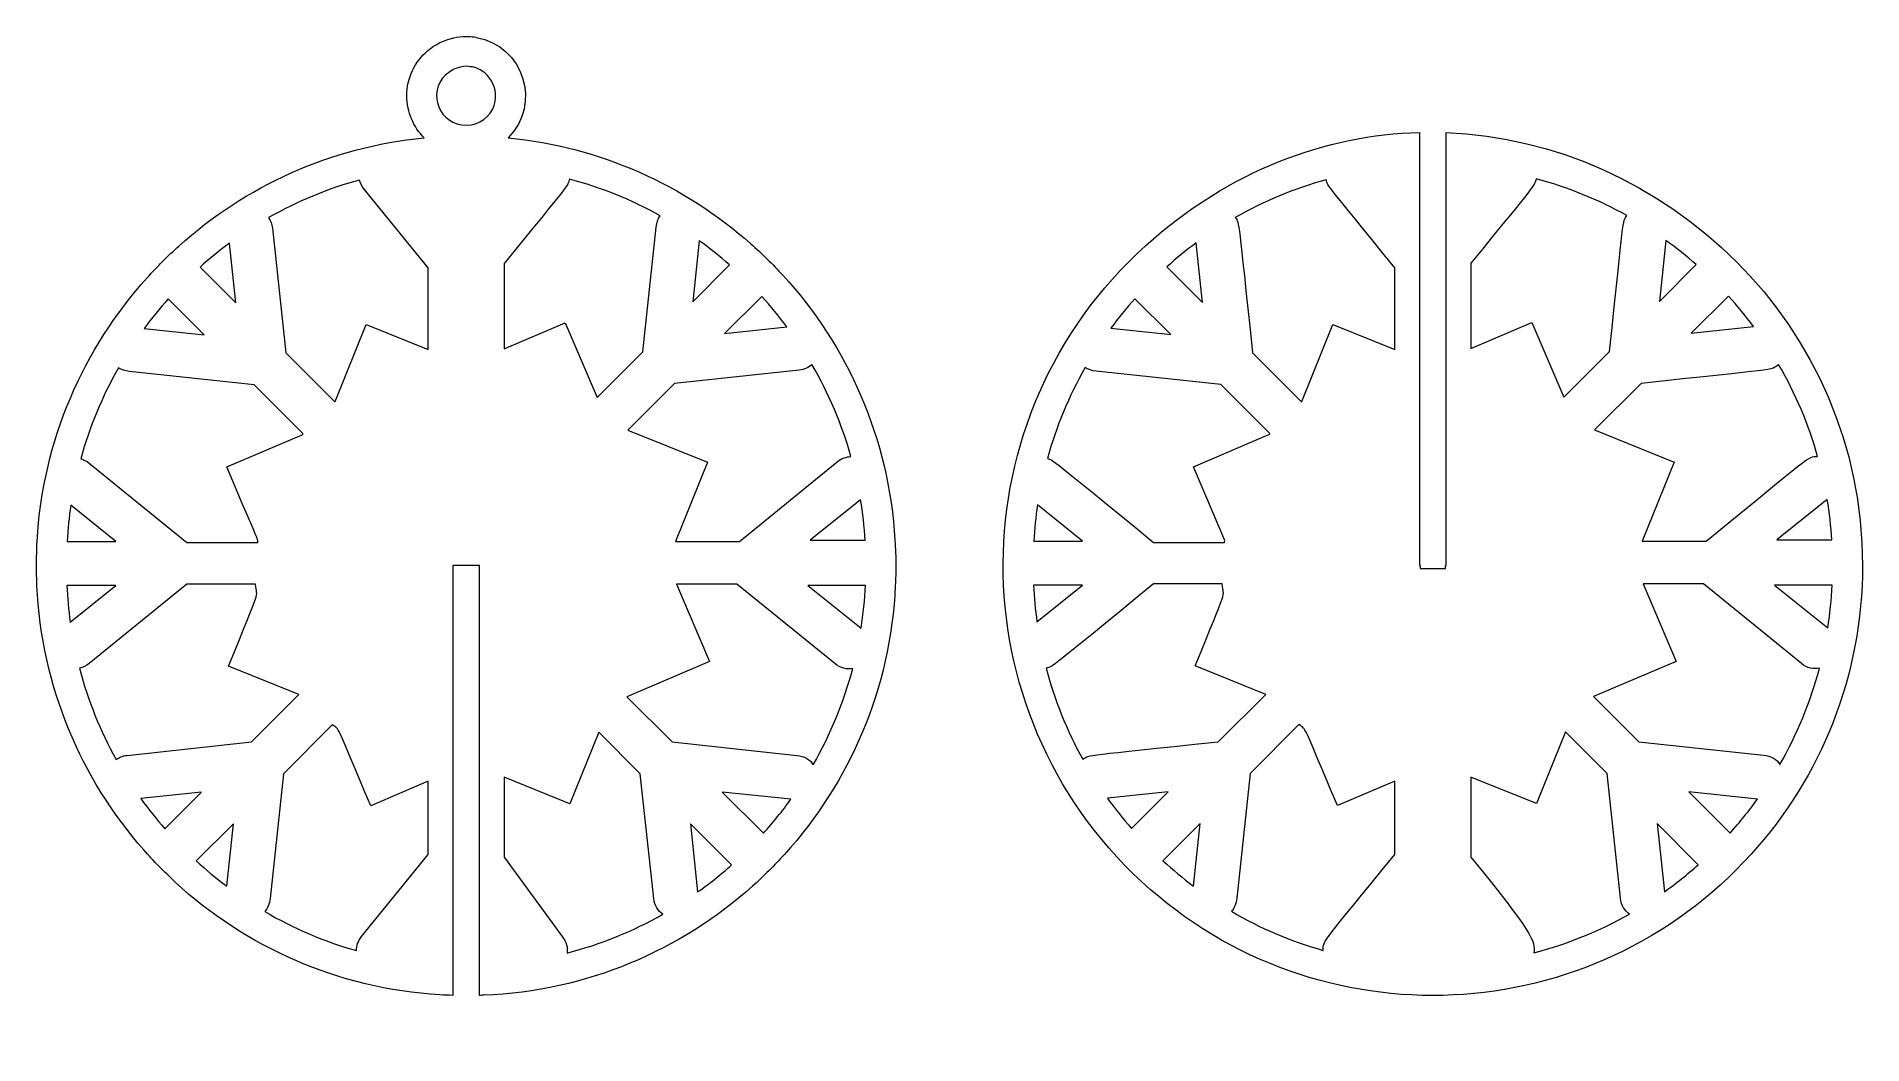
# Model space of a CAD drawing. Header units: inches. Extents: x 669 to 885, y -241 to -122.
import ezdxf

# ---------------------------------------------------------------- set-up
doc = ezdxf.new("R2010")
doc.units = ezdxf.units.IN
doc.header["$MEASUREMENT"] = 0
doc.layers.add('_U+0421_U+043B_U+043E_U+0439 1', color=7, linetype='Continuous')

msp = doc.modelspace()

# ---------------------------------------------------------------- linework, layer by layer
at = {"layer": '_U+0421_U+043B_U+043E_U+0439 1', "color": 1, "lineweight": 5, "true_color": 0xff0000}
for points, knots in [([(770.37, -181.86), (769.67, -169.81), (764.77, -158.9), (757.11, -150.55), (755.91, -149.24), (754.64, -148), (753.32, -146.83), (745.52, -139.92), (735.58, -135.38), (724.62, -134.32), (728.63, -130.3), (726.46, -123.43), (720.86, -122.45), (720.86, -122.44), (720.86, -122.43), (720.85, -122.41), (720.54, -122.37), (720.23, -122.35), (719.91, -122.35), (719.89, -122.35), (719.87, -122.35), (719.85, -122.35), (719.84, -122.35), (719.83, -122.36), (719.82, -122.36), (719.81, -122.36), (719.81, -122.35), (719.8, -122.35), (719.75, -122.35), (719.71, -122.35), (719.67, -122.35), (719.17, -122.35), (718.69, -122.4), (718.22, -122.5), (717.07, -122.74), (716.01, -123.27), (715.13, -124.01), (713.61, -125.29), (712.65, -127.22), (712.65, -129.36), (712.65, -131.3), (713.44, -133.05), (714.7, -134.32), (703.6, -135.39), (693.55, -140.04), (685.7, -147.1), (684.39, -148.28), (683.13, -149.54), (681.95, -150.85), (674.41, -159.2), (669.61, -170.05), (668.94, -182), (668.89, -182.95), (668.87, -183.91), (668.87, -184.88), (668.87, -185.65), (668.88, -186.43), (668.92, -187.2), (669.45, -199.16), (674.13, -210.04), (681.55, -218.45), (682.72, -219.79), (683.96, -221.05), (685.26, -222.26), (693.6, -229.94), (704.51, -234.86), (716.56, -235.58), (717.06, -235.61), (717.57, -235.64), (718.08, -235.65), (718.08, -235.65), (718.08, -184.86), (718.08, -184.86), (718.08, -184.86), (721.25, -184.86), (721.25, -184.86), (721.25, -184.86), (721.25, -235.65), (721.25, -235.65), (721.42, -235.64), (721.59, -235.64), (721.76, -235.63), (733.95, -235.14), (745.03, -230.35), (753.54, -222.74), (754.86, -221.55), (756.12, -220.3), (757.3, -218.99), (765, -210.51), (769.87, -199.41), (770.41, -187.2), (770.45, -186.43), (770.47, -185.65), (770.47, -184.88), (770.47, -183.86), (770.43, -182.86), (770.37, -181.86)], [0, 0, 0, 0, 1, 1, 1, 2, 2, 2, 3, 3, 3, 4, 4, 4, 5, 5, 5, 6, 6, 6, 7, 7, 7, 8, 8, 8, 9, 9, 9, 10, 10, 10, 11, 11, 11, 12, 12, 12, 13, 13, 13, 14, 14, 14, 15, 15, 15, 16, 16, 16, 17, 17, 17, 18, 18, 18, 19, 19, 19, 20, 20, 20, 21, 21, 21, 22, 22, 22, 23, 23, 23, 24, 24, 24, 25, 25, 25, 26, 26, 26, 27, 27, 27, 28, 28, 28, 29, 29, 29, 30, 30, 30, 31, 31, 31, 32, 32, 32, 32]), ([(722.97, -130.48), (722.52, -131.81), (721.25, -132.84), (719.67, -132.84), (716.53, -132.84), (714.97, -129.01), (717.27, -126.83), (717.29, -126.81), (717.32, -126.8), (717.33, -126.78), (717.33, -126.78), (717.32, -126.83), (717.32, -126.83), (718.35, -125.84), (719.77, -125.79), (720.12, -125.91), (721.63, -125.91), (723.82, -127.96), (722.97, -130.48)], [0, 0, 0, 0, 1, 1, 1, 2, 2, 2, 3, 3, 3, 4, 4, 4, 5, 5, 5, 6, 6, 6, 6]), ([(835.55, -133.7), (835.55, -133.7), (835.55, -184.86), (835.55, -184.86), (835.55, -184.86), (835.47, -184.86), (835.47, -184.86), (835.47, -184.86), (835.47, -185.2), (835.47, -185.2), (835.47, -185.2), (832.47, -185.2), (832.47, -185.2), (832.47, -185.2), (832.47, -184.86), (832.47, -184.86), (832.47, -184.86), (832.38, -184.86), (832.38, -184.86), (832.38, -184.86), (832.38, -133.68), (832.38, -133.68), (821.33, -133.97), (809.99, -138.09), (800, -147.07), (777.65, -167.27), (777.61, -201.94), (799.56, -222.23), (820.42, -241.45), (852.83, -239.75), (871.6, -218.96), (879.89, -209.83), (884.77, -197.83), (884.77, -184.85), (884.77, -156.25), (861.36, -134.7), (835.55, -133.7)], [0, 0, 0, 0, 1, 1, 1, 2, 2, 2, 3, 3, 3, 4, 4, 4, 5, 5, 5, 6, 6, 6, 7, 7, 7, 8, 8, 8, 9, 9, 9, 10, 10, 10, 11, 11, 11, 12, 12, 12, 12]), ([(715.17, -159.34), (715.17, -159.34), (707.84, -156.39), (707.84, -156.39), (707.84, -156.39), (704.17, -165.49), (704.17, -165.49), (704.16, -165.5), (704.14, -165.51), (704.13, -165.53), (704.13, -165.53), (698.35, -159.74), (698.35, -159.74), (698.35, -159.74), (696.76, -145), (696.76, -145), (696.7, -144.5), (696.54, -144.09), (696.31, -143.75), (699.7, -141.83), (703.29, -140.33), (707.05, -139.3), (707.14, -139.66), (707.32, -140.02), (707.6, -140.38), (707.6, -140.38), (715.17, -149.69), (715.17, -149.69), (715.17, -149.69), (715.17, -159.34), (715.17, -159.34)], [0, 0, 0, 0, 1, 1, 1, 2, 2, 2, 3, 3, 3, 4, 4, 4, 5, 5, 5, 6, 6, 6, 7, 7, 7, 8, 8, 8, 9, 9, 9, 10, 10, 10, 10]), ([(724.16, -149.16), (731.98, -139.57), (731.71, -140.01), (731.87, -139.19), (735.61, -140.18), (739.21, -141.63), (742.6, -143.52), (742.35, -143.87), (742.18, -144.32), (742.14, -144.86), (742.14, -144.86), (740.55, -159.6), (740.55, -159.6), (740.55, -159.6), (735.15, -165), (735.15, -165), (735.15, -165), (731.39, -156.17), (731.39, -156.17), (731.39, -156.17), (724.16, -159.24), (724.16, -159.24), (724.16, -159.24), (724.16, -149.16), (724.16, -149.16)], [0, 0, 0, 0, 1, 1, 1, 2, 2, 2, 3, 3, 3, 4, 4, 4, 5, 5, 5, 6, 6, 6, 7, 7, 7, 8, 8, 8, 8]), ([(829.47, -159.32), (829.47, -159.32), (822.14, -156.37), (822.14, -156.37), (822.14, -156.37), (818.47, -165.47), (818.47, -165.47), (818.46, -165.48), (818.44, -165.49), (818.43, -165.5), (818.43, -165.5), (812.65, -159.72), (812.65, -159.72), (810.93, -143.76), (811.13, -144.51), (810.61, -143.73), (814, -141.8), (817.59, -140.3), (821.35, -139.27), (821.56, -140.09), (821.28, -139.59), (829.47, -149.66), (829.47, -149.66), (829.47, -159.32), (829.47, -159.32)], [0, 0, 0, 0, 1, 1, 1, 2, 2, 2, 3, 3, 3, 4, 4, 4, 5, 5, 5, 6, 6, 6, 7, 7, 7, 8, 8, 8, 8]), ([(838.46, -149.14), (846.28, -139.55), (846.01, -139.98), (846.17, -139.16), (849.91, -140.16), (853.51, -141.61), (856.9, -143.5), (856.38, -144.22), (856.58, -143.48), (854.85, -159.57), (854.85, -159.57), (849.45, -164.98), (849.45, -164.98), (849.45, -164.98), (845.69, -156.14), (845.69, -156.14), (845.69, -156.14), (838.46, -159.21), (838.46, -159.21), (838.46, -159.21), (838.46, -149.14), (838.46, -149.14)], [0, 0, 0, 0, 1, 1, 1, 2, 2, 2, 3, 3, 3, 4, 4, 4, 5, 5, 5, 6, 6, 6, 7, 7, 7, 7]), ([(691.68, -146.76), (691.68, -146.76), (692.43, -153.82), (692.43, -153.82), (692.43, -153.82), (688.21, -149.6), (688.21, -149.6), (689.32, -148.59), (690.48, -147.65), (691.68, -146.76)], [0, 0, 0, 0, 1, 1, 1, 2, 2, 2, 3, 3, 3, 3]), ([(747.23, -146.47), (748.47, -147.35), (749.66, -148.31), (750.82, -149.33), (750.82, -149.33), (746.47, -153.68), (746.47, -153.68), (746.47, -153.68), (747.23, -146.47), (747.23, -146.47)], [0, 0, 0, 0, 1, 1, 1, 2, 2, 2, 3, 3, 3, 3]), ([(805.98, -146.74), (805.98, -146.74), (806.73, -153.79), (806.73, -153.79), (806.73, -153.79), (802.51, -149.57), (802.51, -149.57), (803.62, -148.57), (804.78, -147.62), (805.98, -146.74)], [0, 0, 0, 0, 1, 1, 1, 2, 2, 2, 3, 3, 3, 3]), ([(861.53, -146.45), (862.77, -147.33), (863.96, -148.28), (865.12, -149.3), (865.12, -149.3), (860.77, -153.65), (860.77, -153.65), (860.77, -153.65), (861.53, -146.45), (861.53, -146.45)], [0, 0, 0, 0, 1, 1, 1, 2, 2, 2, 3, 3, 3, 3]), ([(754.62, -153.05), (755.67, -154.21), (756.67, -155.41), (757.6, -156.66), (757.6, -156.66), (750.23, -157.43), (750.23, -157.43), (750.23, -157.43), (754.62, -153.05), (754.62, -153.05)], [0, 0, 0, 0, 1, 1, 1, 2, 2, 2, 3, 3, 3, 3]), ([(871.9, -156.63), (871.9, -156.63), (864.53, -157.41), (864.53, -157.41), (864.53, -157.41), (868.92, -153.02), (868.92, -153.02), (869.97, -154.18), (870.97, -155.39), (871.9, -156.63)], [0, 0, 0, 0, 1, 1, 1, 2, 2, 2, 3, 3, 3, 3]), ([(684.44, -153.35), (684.44, -153.35), (688.67, -157.58), (688.67, -157.58), (688.67, -157.58), (681.6, -156.83), (681.6, -156.83), (682.48, -155.63), (683.43, -154.47), (684.44, -153.35)], [0, 0, 0, 0, 1, 1, 1, 2, 2, 2, 3, 3, 3, 3]), ([(798.74, -153.33), (798.74, -153.33), (802.97, -157.55), (802.97, -157.55), (802.97, -157.55), (795.9, -156.81), (795.9, -156.81), (796.78, -155.61), (797.73, -154.45), (798.74, -153.33)], [0, 0, 0, 0, 1, 1, 1, 2, 2, 2, 3, 3, 3, 3]), ([(678.56, -161.48), (678.9, -161.72), (679.33, -161.87), (679.86, -161.91), (679.86, -161.91), (694.59, -163.5), (694.59, -163.5), (694.59, -163.5), (700.38, -169.28), (700.38, -169.28), (700.35, -169.32), (700.32, -169.36), (700.29, -169.4), (700.29, -169.4), (691.35, -173.2), (691.35, -173.2), (695.41, -182.75), (695.07, -181.79), (695.03, -182.14), (695.03, -182.14), (686.65, -182.14), (686.65, -182.14), (686.65, -182.14), (675.09, -172.75), (675.09, -172.75), (674.76, -172.49), (674.43, -172.32), (674.09, -172.23), (675.13, -168.47), (676.63, -164.87), (678.56, -161.48)], [0, 0, 0, 0, 1, 1, 1, 2, 2, 2, 3, 3, 3, 4, 4, 4, 5, 5, 5, 6, 6, 6, 7, 7, 7, 8, 8, 8, 9, 9, 9, 10, 10, 10, 10]), ([(759.04, -161.77), (759.68, -161.69), (760.18, -161.45), (760.55, -161.11), (762.55, -164.53), (764.09, -168.18), (765.16, -171.98), (764.63, -171.99), (764.06, -172.18), (763.53, -172.61), (763.53, -172.61), (751.97, -182), (751.97, -182), (751.97, -182), (744.43, -182), (744.43, -182), (744.43, -182), (748.2, -172.66), (748.2, -172.66), (748.2, -172.66), (738.79, -168.87), (738.79, -168.87), (738.79, -168.87), (744.31, -163.36), (744.31, -163.36), (744.31, -163.36), (759.04, -161.77), (759.04, -161.77)], [0, 0, 0, 0, 1, 1, 1, 2, 2, 2, 3, 3, 3, 4, 4, 4, 5, 5, 5, 6, 6, 6, 7, 7, 7, 8, 8, 8, 9, 9, 9, 9]), ([(792.86, -161.46), (793.2, -161.69), (793.63, -161.85), (794.16, -161.89), (794.16, -161.89), (808.89, -163.48), (808.89, -163.48), (808.89, -163.48), (814.68, -169.26), (814.68, -169.26), (814.65, -169.3), (814.62, -169.34), (814.59, -169.37), (814.59, -169.37), (805.65, -173.18), (805.65, -173.18), (805.65, -173.18), (809.36, -181.89), (809.36, -181.89), (809.35, -181.96), (809.33, -182.04), (809.33, -182.12), (809.33, -182.12), (800.95, -182.12), (800.95, -182.12), (788.47, -171.98), (789.15, -172.42), (788.39, -172.2), (789.43, -168.45), (790.93, -164.84), (792.86, -161.46)], [0, 0, 0, 0, 1, 1, 1, 2, 2, 2, 3, 3, 3, 4, 4, 4, 5, 5, 5, 6, 6, 6, 7, 7, 7, 8, 8, 8, 9, 9, 9, 10, 10, 10, 10]), ([(874.85, -161.09), (876.85, -164.51), (878.39, -168.15), (879.46, -171.96), (878.24, -171.98), (878.76, -171.83), (866.27, -181.97), (866.27, -181.97), (858.73, -181.97), (858.73, -181.97), (858.73, -181.97), (862.5, -172.63), (862.5, -172.63), (862.5, -172.63), (853.09, -168.84), (853.09, -168.84), (853.09, -168.84), (858.61, -163.33), (858.61, -163.33), (874.62, -161.6), (874.01, -161.85), (874.85, -161.09)], [0, 0, 0, 0, 1, 1, 1, 2, 2, 2, 3, 3, 3, 4, 4, 4, 5, 5, 5, 6, 6, 6, 7, 7, 7, 7]), ([(672.93, -177.73), (672.93, -177.73), (678.26, -182), (678.26, -182), (678.26, -182), (672.48, -182), (672.48, -182), (672.56, -180.56), (672.71, -179.14), (672.93, -177.73)], [0, 0, 0, 0, 1, 1, 1, 2, 2, 2, 3, 3, 3, 3]), ([(766.84, -181.86), (766.84, -181.86), (760.35, -181.86), (760.35, -181.86), (760.35, -181.86), (766.3, -177.09), (766.3, -177.09), (766.56, -178.66), (766.74, -180.25), (766.84, -181.86)], [0, 0, 0, 0, 1, 1, 1, 2, 2, 2, 3, 3, 3, 3]), ([(787.23, -177.7), (787.23, -177.7), (792.56, -181.97), (792.56, -181.97), (792.56, -181.97), (786.78, -181.97), (786.78, -181.97), (786.86, -180.54), (787.01, -179.11), (787.23, -177.7)], [0, 0, 0, 0, 1, 1, 1, 2, 2, 2, 3, 3, 3, 3]), ([(881.14, -181.83), (881.14, -181.83), (874.65, -181.83), (874.65, -181.83), (874.65, -181.83), (880.6, -177.07), (880.6, -177.07), (880.86, -178.64), (881.04, -180.22), (881.14, -181.83)], [0, 0, 0, 0, 1, 1, 1, 2, 2, 2, 3, 3, 3, 3]), ([(672.45, -187.2), (672.45, -187.2), (678.26, -187.2), (678.26, -187.2), (678.26, -187.2), (672.86, -191.53), (672.86, -191.53), (672.65, -190.1), (672.52, -188.65), (672.45, -187.2)], [0, 0, 0, 0, 1, 1, 1, 2, 2, 2, 3, 3, 3, 3]), ([(679.57, -207.29), (679.04, -207.35), (678.62, -207.52), (678.28, -207.77), (676.39, -204.37), (674.94, -200.76), (673.95, -197), (674.33, -196.92), (674.72, -196.74), (675.09, -196.45), (675.09, -196.45), (686.65, -187.06), (686.65, -187.06), (686.65, -187.06), (694.74, -187.06), (694.74, -187.06), (694.96, -188.89), (695.52, -186.96), (691.58, -196.75), (691.58, -196.75), (699.9, -200.1), (699.9, -200.1), (699.9, -200.1), (694.3, -205.7), (694.3, -205.7), (694.3, -205.7), (679.57, -207.29), (679.57, -207.29)], [0, 0, 0, 0, 1, 1, 1, 2, 2, 2, 3, 3, 3, 4, 4, 4, 5, 5, 5, 6, 6, 6, 7, 7, 7, 8, 8, 8, 9, 9, 9, 9]), ([(760.7, -208.39), (760.33, -207.8), (759.69, -207.36), (758.76, -207.29), (758.76, -207.29), (744.02, -205.7), (744.02, -205.7), (744.02, -205.7), (738.67, -200.35), (738.67, -200.35), (738.67, -200.35), (748.42, -196.2), (748.42, -196.2), (748.42, -196.2), (744.53, -187.06), (744.53, -187.06), (744.53, -187.06), (751.67, -187.06), (751.67, -187.06), (751.67, -187.06), (763.24, -196.45), (763.24, -196.45), (763.95, -197.01), (764.7, -197.16), (765.38, -197.02), (764.32, -201), (762.75, -204.82), (760.7, -208.39)], [0, 0, 0, 0, 1, 1, 1, 2, 2, 2, 3, 3, 3, 4, 4, 4, 5, 5, 5, 6, 6, 6, 7, 7, 7, 8, 8, 8, 9, 9, 9, 9]), ([(766.37, -192.25), (766.37, -192.25), (760.06, -187.2), (760.06, -187.2), (760.06, -187.2), (766.88, -187.2), (766.88, -187.2), (766.8, -188.9), (766.63, -190.59), (766.37, -192.25)], [0, 0, 0, 0, 1, 1, 1, 2, 2, 2, 3, 3, 3, 3]), ([(786.75, -187.17), (786.75, -187.17), (792.56, -187.17), (792.56, -187.17), (792.56, -187.17), (787.16, -191.5), (787.16, -191.5), (786.95, -190.07), (786.82, -188.63), (786.75, -187.17)], [0, 0, 0, 0, 1, 1, 1, 2, 2, 2, 3, 3, 3, 3]), ([(792.58, -207.74), (790.69, -204.35), (789.24, -200.74), (788.25, -196.98), (789.1, -196.8), (788.48, -197.16), (800.95, -187.03), (800.95, -187.03), (809.04, -187.03), (809.04, -187.03), (809.26, -188.86), (809.82, -186.94), (805.88, -196.72), (805.88, -196.72), (814.2, -200.08), (814.2, -200.08), (814.2, -200.08), (808.6, -205.67), (808.6, -205.67), (792.73, -207.38), (793.36, -207.19), (792.58, -207.74)], [0, 0, 0, 0, 1, 1, 1, 2, 2, 2, 3, 3, 3, 4, 4, 4, 5, 5, 5, 6, 6, 6, 7, 7, 7, 7]), ([(875, -208.36), (874.63, -207.77), (873.99, -207.34), (873.06, -207.26), (873.06, -207.26), (858.32, -205.67), (858.32, -205.67), (858.32, -205.67), (852.97, -200.33), (852.97, -200.33), (852.97, -200.33), (862.72, -196.18), (862.72, -196.18), (862.72, -196.18), (858.83, -187.03), (858.83, -187.03), (858.83, -187.03), (865.97, -187.03), (865.97, -187.03), (865.97, -187.03), (877.54, -196.42), (877.54, -196.42), (878.25, -196.99), (879, -197.13), (879.68, -196.99), (878.62, -200.98), (877.05, -204.8), (875, -208.36)], [0, 0, 0, 0, 1, 1, 1, 2, 2, 2, 3, 3, 3, 4, 4, 4, 5, 5, 5, 6, 6, 6, 7, 7, 7, 8, 8, 8, 9, 9, 9, 9]), ([(874.36, -187.17), (874.36, -187.17), (881.18, -187.17), (881.18, -187.17), (881.1, -188.88), (880.93, -190.56), (880.67, -192.23), (880.67, -192.23), (874.36, -187.17), (874.36, -187.17)], [0, 0, 0, 0, 1, 1, 1, 2, 2, 2, 3, 3, 3, 3]), ([(829.47, -218.98), (820.99, -229.41), (820.98, -229.1), (820.99, -230.33), (817.19, -229.26), (813.56, -227.71), (810.15, -225.71), (810.49, -225.34), (810.72, -224.83), (810.78, -224.17), (810.78, -224.17), (812.36, -209.43), (812.36, -209.43), (812.36, -209.43), (818.14, -203.65), (818.14, -203.65), (819.1, -204.41), (818.31, -202.92), (822.68, -213.21), (822.68, -213.21), (829.47, -210.33), (829.47, -210.33), (829.47, -210.33), (829.47, -218.98), (829.47, -218.98)], [0, 0, 0, 0, 1, 1, 1, 2, 2, 2, 3, 3, 3, 4, 4, 4, 5, 5, 5, 6, 6, 6, 7, 7, 7, 8, 8, 8, 8]), ([(715.17, -219.01), (715.17, -219.01), (707.31, -228.68), (707.31, -228.68), (706.87, -229.23), (706.68, -229.81), (706.69, -230.36), (702.89, -229.28), (699.26, -227.73), (695.85, -225.74), (696.19, -225.36), (696.42, -224.85), (696.48, -224.2), (696.48, -224.2), (698.06, -209.46), (698.06, -209.46), (698.06, -209.46), (703.84, -203.67), (703.84, -203.67), (704.8, -204.44), (704.01, -202.95), (708.38, -213.24), (708.38, -213.24), (715.17, -210.35), (715.17, -210.35), (715.17, -210.35), (715.17, -219.01), (715.17, -219.01)], [0, 0, 0, 0, 1, 1, 1, 2, 2, 2, 3, 3, 3, 4, 4, 4, 5, 5, 5, 6, 6, 6, 7, 7, 7, 8, 8, 8, 9, 9, 9, 9]), ([(731.61, -230.64), (731.69, -230.01), (731.53, -229.32), (731.01, -228.68), (731.01, -228.68), (724.16, -219.33), (724.16, -219.33), (724.16, -219.33), (724.16, -209.88), (724.16, -209.88), (724.16, -209.88), (731.93, -213.01), (731.93, -213.01), (731.93, -213.01), (735.34, -204.54), (735.34, -204.54), (735.34, -204.54), (740.26, -209.46), (740.26, -209.46), (740.26, -209.46), (741.85, -224.2), (741.85, -224.2), (741.96, -225.07), (742.37, -225.68), (742.91, -226.06), (739.37, -228.08), (735.57, -229.61), (731.61, -230.64)], [0, 0, 0, 0, 1, 1, 1, 2, 2, 2, 3, 3, 3, 4, 4, 4, 5, 5, 5, 6, 6, 6, 7, 7, 7, 8, 8, 8, 9, 9, 9, 9]), ([(845.91, -230.61), (846.09, -229.2), (845.8, -228.33), (838.46, -219.3), (838.46, -219.3), (838.46, -209.86), (838.46, -209.86), (838.46, -209.86), (846.23, -212.99), (846.23, -212.99), (846.23, -212.99), (849.64, -204.52), (849.64, -204.52), (849.64, -204.52), (854.56, -209.43), (854.56, -209.43), (854.56, -209.43), (856.15, -224.17), (856.15, -224.17), (856.26, -225.05), (856.67, -225.66), (857.21, -226.04), (853.67, -228.05), (849.87, -229.59), (845.91, -230.61)], [0, 0, 0, 0, 1, 1, 1, 2, 2, 2, 3, 3, 3, 4, 4, 4, 5, 5, 5, 6, 6, 6, 7, 7, 7, 8, 8, 8, 8]), ([(684.05, -215.96), (683.03, -214.8), (682.08, -213.61), (681.2, -212.38), (681.2, -212.38), (688.38, -211.62), (688.38, -211.62), (688.38, -211.62), (684.05, -215.96), (684.05, -215.96)], [0, 0, 0, 0, 1, 1, 1, 2, 2, 2, 3, 3, 3, 3]), ([(754.81, -216.49), (754.81, -216.49), (749.94, -211.62), (749.94, -211.62), (749.94, -211.62), (758.06, -212.48), (758.06, -212.48), (757.05, -213.87), (755.97, -215.21), (754.81, -216.49)], [0, 0, 0, 0, 1, 1, 1, 2, 2, 2, 3, 3, 3, 3]), ([(798.35, -215.93), (797.33, -214.78), (796.38, -213.58), (795.5, -212.35), (795.5, -212.35), (802.68, -211.6), (802.68, -211.6), (802.68, -211.6), (798.35, -215.93), (798.35, -215.93)], [0, 0, 0, 0, 1, 1, 1, 2, 2, 2, 3, 3, 3, 3]), ([(869.11, -216.47), (869.11, -216.47), (864.24, -211.6), (864.24, -211.6), (864.24, -211.6), (872.36, -212.45), (872.36, -212.45), (871.35, -213.84), (870.27, -215.18), (869.11, -216.47)], [0, 0, 0, 0, 1, 1, 1, 2, 2, 2, 3, 3, 3, 3]), ([(691.36, -222.76), (690.11, -221.82), (688.92, -220.83), (687.76, -219.76), (687.76, -219.76), (692.14, -215.38), (692.14, -215.38), (692.14, -215.38), (691.36, -222.76), (691.36, -222.76)], [0, 0, 0, 0, 1, 1, 1, 2, 2, 2, 3, 3, 3, 3]), ([(747.04, -223.43), (747.04, -223.43), (746.18, -215.38), (746.18, -215.38), (746.18, -215.38), (751.04, -220.24), (751.04, -220.24), (749.76, -221.38), (748.42, -222.45), (747.04, -223.43)], [0, 0, 0, 0, 1, 1, 1, 2, 2, 2, 3, 3, 3, 3]), ([(805.66, -222.73), (804.41, -221.8), (803.22, -220.8), (802.06, -219.74), (802.06, -219.74), (806.44, -215.35), (806.44, -215.35), (806.44, -215.35), (805.66, -222.73), (805.66, -222.73)], [0, 0, 0, 0, 1, 1, 1, 2, 2, 2, 3, 3, 3, 3]), ([(861.34, -223.41), (861.34, -223.41), (860.48, -215.35), (860.48, -215.35), (860.48, -215.35), (865.34, -220.21), (865.34, -220.21), (864.06, -221.36), (862.72, -222.42), (861.34, -223.41)], [0, 0, 0, 0, 1, 1, 1, 2, 2, 2, 3, 3, 3, 3])]:
    msp.add_open_spline(points, degree=3, knots=knots, dxfattribs=at)

doc.saveas('drawing.dxf')
